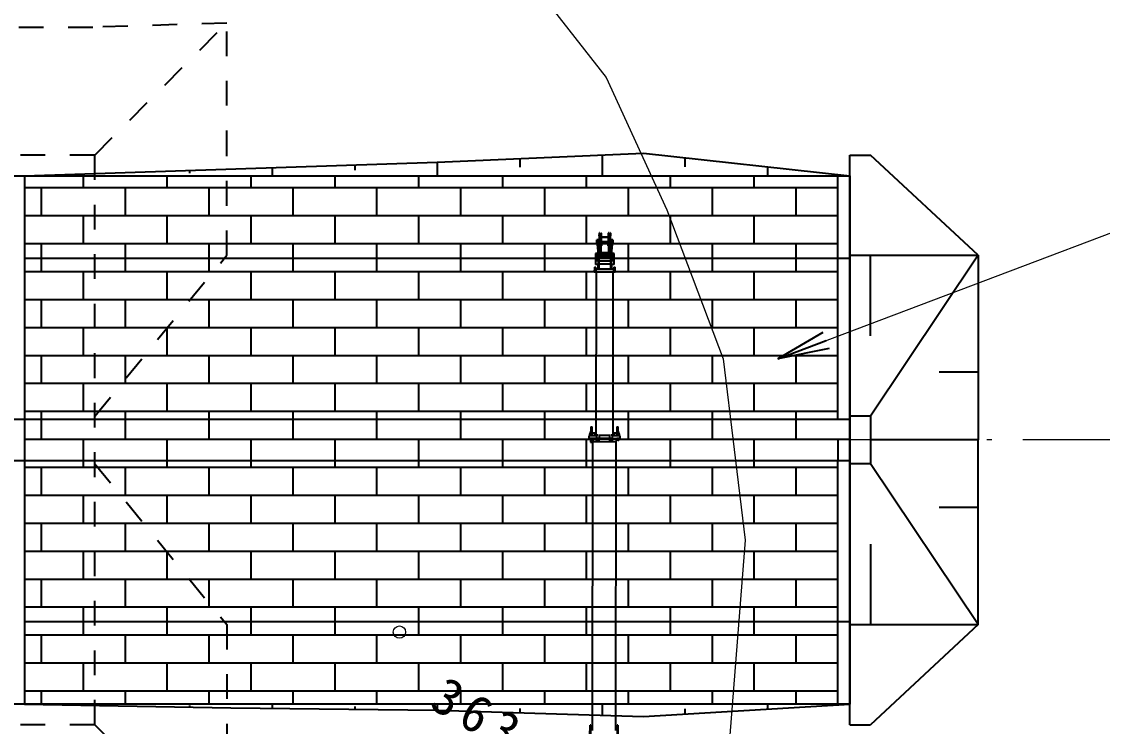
# Model space of a CAD drawing. Header units: millimetres. Extents: x -2078669 to -1085629, y -5987148 to 310365.
# Drawn here: x -1686585 to -1660398, y -3439894 to -3422817 of the extents above; entities that cross this region are included whole.
import ezdxf

# ---------------------------------------------------------------- set-up
doc = ezdxf.new("R2010")
doc.units = ezdxf.units.MM
doc.header["$LTSCALE"] = 500
doc.header["$PDSIZE"] = 300
doc.linetypes.add('SXF_一点短鎖線', pattern=[9.25, 6, -1.5, 0.25, -1.5])
doc.linetypes.add('SXF_跳び破線', pattern=[12, 6, -6])
for name, color, linetype, lineweight in [('D-BGD', 7, 'Continuous', 13), ('D-BMK', 2, 'SXF_一点短鎖線', 13), ('D-BYP-STR2', 6, 'Continuous', 25), ('D-BYP-STR8', 5, 'Continuous', 25), ('D-BYP-STRA', 1, 'Continuous', 25), ('D-BYP-STRB', 5, 'Continuous', 25), ('D-BYP-STRC', 1, 'Continuous', 13), ('D-STR-STR8', 1, 'Continuous', 25), ('●予備設計_LP横断', 7, 'Continuous', 13)]:
    doc.layers.add(name, color=color, linetype=linetype, lineweight=lineweight)
doc.styles.add('MS ゴシック', font='MS Gothic.ttf')
doc.dimstyles.new('DIM-500-F', dxfattribs={"dimscale": 500, "dimtxt": 3.5, "dimasz": 2.5, "dimexe": 0, "dimexo": 2, "dimgap": 0.8, "dimtad": 1, "dimdec": 0, "dimzin": 0, "dimdsep": 46, "dimtxsty": 'MS ゴシック', "dimblk": 'OPEN', "dimcen": 0.1, "dimclrd": 256, "dimclre": 256, "dimclrt": 256, "dimaunit": 1, "dimadec": 4, "dimazin": 0, "dimtfac": 1, "dimtdec": 0, "dimtmove": 2, "dimatfit": 3, "dimldrblk": 'OPEN', "dimfxl": 1, "dimtolj": 1, "dimtzin": 0, "dimlwd": -1, "dimlwe": -1, "dimarcsym": 2})

# ---------------------------------------------------------------- blocks, each defined once
blk = doc.blocks.new('M7312')
at = {"layer": '●予備設計_LP横断', "linetype": 'Continuous', "lineweight": 20}
blk.add_circle((0, -0.001), 0.15, dxfattribs=at)
blk = doc.blocks.new('河川平面')
at = {"layer": 'D-BGD', "linetype": 'Continuous', "elevation": 363000, "flags": 128}
blk.add_lwpolyline([(1617118, -2692517), (1617295, -2704845), (1617707, -2719180), (1618258, -2729775), (1619284, -2738394), (1620512, -2741723), (1621690, -2743916), (1623569, -2746498), (1626274, -2750869), (1627187, -2753428), (1627773, -2755690), (1628854, -2759670), (1629723, -2761569), (1633551, -2768293), (1638543, -2774672), (1640014, -2777876), (1641376, -2781486), (1641915, -2785883), (1640984, -2797690), (1640322, -2802625), (1638441, -2810863)], dxfattribs=at)
at = {"layer": 'D-BGD', "linetype": 'Continuous', "lineweight": 20, "xscale": 1000, "yscale": 1000, "zscale": 1000, "rotation": 330.1091246385173}
blk.add_blockref('M7312', (1633536, -2788108, 363288), dxfattribs=at)
at = {"layer": 'D-BGD', "linetype": 'Continuous', "insert": (1634216, -2789936, 363288), "char_height": 900, "attachment_point": 7, "rotation": 330.1091, "line_spacing_factor": 0.722892, "style": 'MS ゴシック'}
blk.add_mtext('\\T1.284;363.3', dxfattribs=at)
blk = doc.blocks.new('_Open')
at = {"color": 0, "linetype": 'ByBlock', "lineweight": -2}
for p, q in [((-1, 0.167), (0, 0)), ((-1, -0.167), (0, 0)), ((0, 0), (-1, 0))]:
    blk.add_line(p, q, dxfattribs=at)
blk = doc.blocks.new('A$Cd970f3e8')
at = {"layer": 'D-BYP-STRB'}
for p, q in [((4712, 3703), (4706, 3701)), ((4706, 3668), (4706, 3701)), ((4706, 3668), (4713, 3666)), ((4898, 3706), (4712, 3703)), ((4713, 3666), (4712, 3703)), ((4713, 3666), (4899, 3669)), ((4883, 3731), (4858, 3716)), ((4858, 3716), (4858, 3705)), ((4858, 3668), (4858, 3606)), ((4926, 3731), (4883, 3731)), ((4899, 3669), (4898, 3706)), ((4926, 3703), (4898, 3703)), ((4899, 3672), (4922, 3672)), ((4926, 3740), (4926, 3552)), ((4926, 3739), (4983, 3739)), ((4982, 3552), (4983, 3739)), ((4988, 3712), (4984, 3712)), ((4988, 3709), (4989, 3668)), ((5009, 3716), (4991, 3716)), ((5027, 3717), (5016, 3716)), ((5031, 3710), (5031, 3669)), ((5063, 3070), (5064, 3667)), ((11932, 3694), (12199, 3694)), ((11932, 3694), (11932, 3674)), ((11932, 3674), (19334, 3660)), ((0, 3506), (432, 3505)), ((0, 3506), (0, 3500)), ((0, 3500), (432, 3499)), ((0, 3470), (266, 3470)), ((0, 3470), (0, 3465)), ((0, 3465), (266, 3465)), ((9, 3511), (9, 3506)), ((9, 3511), (77, 3511)), ((9, 3457), (9, 3465)), ((9, 3457), (77, 3457)), ((26, 3511), (26, 3498)), ((26, 3471), (26, 3457)), ((43, 3520), (43, 3455)), ((60, 3511), (60, 3498)), ((60, 3471), (60, 3457)), ((77, 3511), (77, 3506)), ((77, 3457), (77, 3465)), ((89, 3500), (89, 3470)), ((94, 3465), (94, 3454)), ((94, 3454), (214, 3454)), ((112, 3454), (111, 3300)), ((120, 3454), (120, 3300)), ((172, 3567), (172, 3506)), ((172, 3567), (274, 3567)), ((214, 3523), (214, 3506)), ((214, 3523), (317, 3522)), ((214, 3465), (214, 3452)), ((214, 3452), (317, 3451)), ((219, 3544), (219, 3523)), ((223, 3584), (222, 3168)), ((227, 3553), (275, 3553)), ((266, 3551), (265, 3212)), ((266, 3500), (266, 3465)), ((274, 3567), (274, 3553)), ((275, 3553), (448, 3536)), ((317, 3522), (317, 3506)), ((317, 3500), (317, 3451)), ((317, 3474), (474, 3473)), ((317, 3463), (473, 3463)), ((432, 3514), (432, 3473)), ((432, 3514), (497, 3514)), ((451, 3538), (457, 3540)), ((451, 3537), (451, 3538)), ((451, 3521), (451, 3523)), ((456, 3520), (451, 3521)), ((540, 3524), (456, 3524)), ((540, 3519), (456, 3520)), ((457, 3540), (540, 3540)), ((540, 3536), (457, 3536)), ((488, 3506), (532, 3506)), ((491, 3446), (490, 3307)), ((540, 3553), (497, 3553)), ((497, 3553), (497, 3540)), ((497, 3519), (497, 3506)), ((501, 3446), (501, 3307)), ((769, 3605), (505, 3606)), ((505, 3606), (505, 3553)), ((523, 3513), (523, 3518)), ((523, 3513), (540, 3513)), ((531, 3234), (532, 3513)), ((540, 3559), (540, 3494)), ((540, 3559), (564, 3559)), ((540, 3494), (564, 3494)), ((564, 3559), (564, 3494)), ((680, 3552), (564, 3553)), ((564, 3540), (648, 3540)), ((886, 3535), (564, 3536)), ((886, 3523), (564, 3524)), ((648, 3519), (564, 3519)), ((564, 3513), (581, 3513)), ((573, 3513), (573, 3234)), ((581, 3518), (581, 3513)), ((648, 3540), (654, 3538)), ((654, 3521), (648, 3519)), ((654, 3538), (654, 3536)), ((654, 3523), (654, 3521)), ((680, 3606), (680, 3535)), ((687, 3523), (687, 3229)), ((761, 3523), (761, 3229)), ((769, 3605), (769, 3535)), ((769, 3542), (886, 3542)), ((841, 3627), (834, 3625)), ((835, 3592), (834, 3625)), ((835, 3592), (841, 3591)), ((959, 3629), (841, 3627)), ((841, 3591), (841, 3627)), ((841, 3591), (886, 3591)), ((886, 3535), (885, 3217)), ((959, 3591), (886, 3591)), ((886, 3591), (886, 3535)), ((959, 3629), (959, 3535)), ((4926, 3576), (959, 3577)), ((959, 3535), (959, 3217)), ((4858, 3606), (4926, 3606)), ((4894, 3532), (4894, 3552)), ((4894, 3552), (5053, 3551)), ((4916, 3512), (4915, 3226)), ((4916, 3493), (5053, 3493)), ((5016, 3664), (4975, 3664)), ((4975, 3633), (5016, 3633)), ((4975, 3626), (5015, 3626)), ((4982, 3244), (4982, 3493)), ((4989, 3665), (4985, 3665)), ((4988, 3552), (4988, 3493)), ((5010, 3662), (4992, 3662)), ((5017, 3663), (5016, 3664)), ((5016, 3633), (5018, 3635)), ((5018, 3635), (5017, 3663)), ((5028, 3662), (5017, 3662)), ((5053, 3560), (5053, 3485)), ((5053, 3560), (5064, 3560)), ((5053, 3485), (5064, 3485)), ((5064, 3647), (12066, 3634)), ((265, 3289), (0, 3290)), ((0, 3290), (0, 3285)), ((265, 3284), (0, 3285)), ((431, 3254), (0, 3255)), ((0, 3255), (0, 3249)), ((431, 3248), (0, 3249)), ((77, 3297), (9, 3297)), ((9, 3290), (9, 3297)), ((9, 3249), (9, 3244)), ((77, 3243), (9, 3244)), ((26, 3297), (26, 3284)), ((26, 3257), (26, 3244)), ((43, 3300), (43, 3235)), ((60, 3297), (60, 3284)), ((60, 3257), (60, 3243)), ((77, 3290), (77, 3297)), ((77, 3249), (77, 3243)), ((89, 3284), (89, 3255)), ((214, 3300), (94, 3300)), ((94, 3300), (94, 3290)), ((171, 3248), (171, 3187)), ((274, 3187), (171, 3187)), ((317, 3302), (214, 3303)), ((214, 3303), (214, 3289)), ((214, 3248), (214, 3232)), ((317, 3231), (214, 3232)), ((218, 3232), (218, 3210)), ((274, 3201), (227, 3201)), ((265, 3289), (265, 3254)), ((274, 3201), (274, 3187)), ((448, 3218), (275, 3201)), ((317, 3302), (317, 3254)), ((473, 3290), (317, 3291)), ((473, 3280), (317, 3280)), ((317, 3248), (317, 3231)), ((431, 3280), (431, 3239)), ((496, 3239), (431, 3239)), ((450, 3232), (456, 3234)), ((450, 3230), (450, 3232)), ((450, 3215), (450, 3217)), ((456, 3213), (450, 3215)), ((456, 3234), (540, 3234)), ((456, 3230), (540, 3229)), ((456, 3218), (540, 3217)), ((540, 3213), (456, 3213)), ((531, 3247), (488, 3247)), ((490, 3247), (490, 3239)), ((496, 3247), (496, 3239)), ((496, 3234), (496, 3247)), ((496, 3200), (496, 3213)), ((496, 3200), (540, 3200)), ((505, 3200), (505, 3147)), ((505, 3147), (768, 3147)), ((540, 3259), (540, 3194)), ((564, 3259), (540, 3259)), ((564, 3194), (540, 3194)), ((564, 3259), (564, 3194)), ((564, 3234), (648, 3233)), ((564, 3229), (885, 3229)), ((564, 3217), (885, 3217)), ((648, 3213), (564, 3213)), ((564, 3200), (679, 3200)), ((648, 3233), (654, 3232)), ((654, 3215), (648, 3213)), ((654, 3232), (654, 3230)), ((654, 3216), (654, 3215)), ((679, 3217), (679, 3147)), ((768, 3217), (768, 3147)), ((768, 3210), (885, 3209)), ((833, 3126), (834, 3160)), ((840, 3161), (834, 3160)), ((885, 3161), (840, 3161)), ((840, 3125), (840, 3161)), ((885, 3217), (885, 3161)), ((885, 3161), (959, 3160)), ((959, 3217), (958, 3122)), ((4925, 3167), (959, 3174)), ((4894, 3186), (4894, 3205)), ((5053, 3185), (4894, 3186)), ((5053, 3243), (4915, 3244)), ((4925, 3186), (4925, 2998)), ((4981, 2998), (4982, 3185)), ((4987, 3244), (4987, 3185)), ((4995, 3075), (4995, 3185)), ((5063, 3173), (4995, 3173)), ((5053, 3252), (5053, 3177)), ((5063, 3252), (5053, 3252)), ((5063, 3177), (5053, 3177)), ((833, 3126), (840, 3125)), ((840, 3125), (958, 3122)), ((4712, 3072), (4705, 3070)), ((4705, 3037), (4705, 3070)), ((4705, 3037), (4711, 3035)), ((4711, 3035), (4712, 3072)), ((4711, 3035), (4897, 3032)), ((4898, 3068), (4712, 3072)), ((4857, 3132), (4857, 3069)), ((4925, 3132), (4857, 3132)), ((4857, 3021), (4882, 3006)), ((4882, 3006), (4925, 3006)), ((4897, 3032), (4898, 3068)), ((4897, 3035), (4925, 3034)), ((4921, 3065), (4898, 3065)), ((4981, 2998), (4925, 2998)), ((4983, 3025), (4987, 3025)), ((4984, 3072), (4988, 3072)), ((4988, 3069), (4987, 3028)), ((4990, 3021), (5008, 3021)), ((4991, 3075), (5009, 3075)), ((4995, 3093), (5063, 3093)), ((5015, 3021), (5026, 3020)), ((5016, 3075), (5027, 3075)), ((5030, 3068), (5029, 3027)), ((5070, 3070), (5030, 3070)), ((5071, 3062), (5030, 3063)), ((5030, 3032), (5071, 3031)), ((12065, 3077), (5063, 3090)), ((5073, 3060), (5071, 3062)), ((5071, 3031), (5072, 3033)), ((5072, 3033), (5073, 3060)), ((11931, 3038), (11931, 3018)), ((19332, 3025), (11931, 3038)), ((12198, 3017), (11931, 3018))]:
    blk.add_line(p, q, dxfattribs=at)
for centre, radius, start, end in [((4995, 3689), 25.7, 114.4626, 119.0305), ((4995, 3689), 25.7, 240.7632, 247.3501), ((4997, 3709), 8.86, 130.8804, 230.9325), ((4997, 3669), 8.86, 130.8804, 230.9325), ((5004, 3709), 8.86, 310.8802, 50.9323), ((5005, 3669), 8.86, 310.8802, 50.9323), ((5022, 3710), 8.86, 130.8804, 230.9325), ((5022, 3669), 8.86, 130.8804, 230.9325), ((5022, 3710), 8.86, 310.8802, 50.9323), ((5022, 3669), 8.86, 310.8802, 50.9323), ((227, 3544), 8.55, 89.8968, 179.8968), ((274, 3544), 8.55, 84.3604, 89.8927), ((447, 3527), 8.55, 54.9077, 84.3644), ((456, 3530), 5.99, 89.8967, 269.897), ((456, 3530), 6.84, 60.8835, 88.1064), ((456, 3530), 6.84, 271.6873, 298.9101), ((473, 3446), 17.1, 359.8968, 89.8968), ((473, 3446), 27.4, 359.8968, 89.8968), ((649, 3529), 6.84, 91.6873, 118.9101), ((649, 3529), 6.84, 240.8837, 268.1065), ((227, 3210), 8.55, 179.8969, 269.8969), ((274, 3210), 8.55, 269.9011, 275.4333), ((447, 3226), 8.55, 275.4294, 304.8859), ((456, 3224), 5.99, 89.8967, 269.897), ((473, 3307), 17.1, 269.8969, 359.8968), ((473, 3307), 27.4, 269.8969, 359.8968), ((4994, 3048), 25.7, 112.4437, 119.0305), ((4994, 3048), 25.7, 240.7632, 245.3311), ((4996, 3068), 8.86, 128.8612, 228.9133), ((4996, 3028), 8.86, 128.8612, 228.9133), ((5003, 3028), 8.86, 308.8614, 48.9135), ((5003, 3068), 8.86, 308.8614, 48.9135), ((5020, 3027), 8.86, 128.8612, 228.9133), ((5021, 3068), 8.86, 128.8612, 228.9133), ((5021, 3027), 8.86, 308.8614, 48.9135), ((5021, 3068), 8.86, 308.8614, 48.9135)]:
    blk.add_arc(centre, radius, start, end, dxfattribs=at)
blk.add_point((223, 3377), dxfattribs=at)

msp = doc.modelspace()

# ---------------------------------------------------------------- hatches: boundary and pattern name
at = {"layer": 'D-BYP-STRA', "ltscale": 0.01}
h = msp.add_hatch(dxfattribs=at)
h.set_pattern_fill('AR-BRSTD', color=256, scale=10, angle=180)
h.set_pattern_definition([(180, (-2338384, 422249.2), (-8e-14, -677.418), []), (270, (-2338384, 422249.2), (1016, -677.418), [677.418, -677.418])])
h.paths.add_polyline_path([(-1666814.5, -3433452.7), (-1666514.5, -3433452.7), (-1666514.5, -3432452.7), (-1666813.1, -3432452.7), (-1666813.1, -3426552.8), (-1686514.1, -3426552.8), (-1686514.9, -3439352.8), (-1666813.1, -3439352.8)])

# ---------------------------------------------------------------- linework, layer by layer
at = {"layer": 'D-BMK', "linetype": 'SXF_一点短鎖線'}
msp.add_line((-1622324.6, -3432952.7), (-1736237.2, -3432952.7), dxfattribs=at)
at = {"layer": 'D-BYP-STR2', "ltscale": 0.01}
for p, q in [((-1692314.5, -3432452.7), (-1686514.5, -3432452.7)), ((-1692314.5, -3433452.7), (-1686514.5, -3433452.7))]:
    msp.add_line(p, q, dxfattribs=at)
msp.add_lwpolyline([(-1689514.5, -3432052.7), (-1689514.5, -3426552.7), (-1686914.5, -3426552.7), (-1686514.5, -3426552.7), (-1686514.5, -3439352.7), (-1686914.5, -3439352.7), (-1689514.5, -3439352.7), (-1689514.5, -3433852.7)], dxfattribs=at)
at = {"layer": 'D-BYP-STR8'}
msp.add_circle((-1672487.8, -3444303.4), 26000, dxfattribs=at)
at = {"layer": 'D-BYP-STRA', "linetype": 'SXF_跳び破線', "ltscale": 0.2}
for p, q in [((-1686655.9, -3422952.7), (-1684814.5, -3422952.7)), ((-1684814.5, -3426052.7), (-1681614.9, -3422852.7)), ((-1681614.9, -3422852.7), (-1684814.5, -3422952.7)), ((-1681614.9, -3426052.7), (-1681614.9, -3422852.7)), ((-1684814.5, -3426052.7), (-1687155.9, -3426052.7)), ((-1684814.5, -3439852.7), (-1684814.5, -3426052.7)), ((-1681614.9, -3428477.1, 0), (-1681614.9, -3426052.7, 0)), ((-1684814.5, -3432377.1), (-1681614.9, -3428477.1, 0)), ((-1684814.5, -3433528.4), (-1681614.9, -3437428.4, 0)), ((-1681614.9, -3437428.4, 0), (-1681614.9, -3439852.7, 0)), ((-1684814.5, -3439852.7), (-1687155.9, -3439852.7)), ((-1684814.5, -3439852.7), (-1681614.9, -3443052.7)), ((-1681614.9, -3439852.7), (-1681614.9, -3443052.7))]:
    msp.add_line(p, q, dxfattribs=at)
at = {"layer": 'D-BYP-STRA'}
for p, q in [((-1666514.5, -3426052.7, 0), (-1666014.5, -3426052.7, 0)), ((-1666514.5, -3439852.7), (-1666514.5, -3426052.7)), ((-1663406.3, -3428477.1, 0), (-1666014.5, -3426052.7)), ((-1666514.5, -3428477.1, 0), (-1663406.3, -3428477.1, 0)), ((-1666014.5, -3430427.1, 0), (-1666014.5, -3428477.1, 0)), ((-1663406.3, -3428477.1, 0), (-1666014.5, -3432377.1)), ((-1663406.3, -3428477.1, 0), (-1663406, -3432952.7)), ((-1663406.2, -3431314.9, 0), (-1664355.3, -3431315, 0)), ((-1666014.5, -3432377.1, 0), (-1666514.5, -3432377.1, 0)), ((-1666014.5, -3432377.1, 0), (-1666014.5, -3433528.4, 0)), ((-1663406, -3432952.7), (-1666014.5, -3432952.7, 0)), ((-1663406.3, -3437428.4, 0), (-1663406, -3432952.7)), ((-1666014.5, -3433528.4, 0), (-1666514.5, -3433528.4, 0)), ((-1663406.3, -3437428.4, 0), (-1666014.5, -3433528.4)), ((-1663406.2, -3434590.6, 0), (-1664355.3, -3434590.4, 0)), ((-1666014.5, -3435478.4, 0), (-1666014.5, -3437428.4, 0)), ((-1666514.5, -3437428.4, 0), (-1663406.3, -3437428.4, 0)), ((-1663406.3, -3437428.4, 0), (-1666014.5, -3439852.7)), ((-1666514.5, -3439352.7), (-1686514.5, -3439352.7)), ((-1682514.5, -3439389.3), (-1682514.5, -3439425.8)), ((-1680514.5, -3439352.7), (-1680514.5, -3439455.8)), ((-1678514.5, -3439416), (-1678514.5, -3439479.3)), ((-1676514.5, -3439352.7), (-1676514.5, -3439502.7)), ((-1674514.5, -3439457.7), (-1674514.5, -3439562.7)), ((-1672514.5, -3439352.7), (-1672514.5, -3439622.7)), ((-1670514.5, -3439472.7), (-1670514.5, -3439592.7)), ((-1668514.5, -3439352.7), (-1668514.5, -3439472.7)), ((-1666514.5, -3439852.7, 0), (-1666014.5, -3439852.7, 0))]:
    msp.add_line(p, q, dxfattribs=at)
at = {"layer": 'D-BYP-STRA', "ltscale": 0.01}
for p, q in [((-1686514.5, -3426552.7), (-1666514.5, -3426552.7, 0)), ((-1686514.5, -3426552.7), (-1686514.5, -3439352.7)), ((-1666814.5, -3426552.7), (-1666814.5, -3432452.7)), ((-1666514.5, -3426552.7), (-1666514.5, -3439352.7)), ((-1686514.5, -3428552.7), (-1666514.5, -3428552.7, 0)), ((-1686514.5, -3432452.7), (-1666514.5, -3432452.7, 0)), ((-1686514.5, -3433452.7), (-1666514.5, -3433452.7, 0)), ((-1666814.5, -3433452.7), (-1666814.5, -3439352.7)), ((-1686514.5, -3437352.7), (-1666514.5, -3437352.7, 0))]:
    msp.add_line(p, q, dxfattribs=at)
at = {"layer": 'D-BYP-STRA'}
msp.add_polyline3d([(-1686514.5, -3439352.7, 0), (-1681514.5, -3439444.1, 362400), (-1676514.5, -3439502.7, 0), (-1671514.5, -3439652.7, 0), (-1666514.5, -3439352.7, 362400)], dxfattribs=at)
at = {"layer": 'D-STR-STR8'}
for p, q in [((-1674514.5, -3426132.3), (-1674514.5, -3426342.5)), ((-1672514.5, -3426045.9), (-1672514.5, -3426552.7)), ((-1670514.5, -3426112.7), (-1670514.5, -3426332.7)), ((-1680514.5, -3426352.3), (-1680514.5, -3426552.7)), ((-1678514.5, -3426285.5), (-1678514.5, -3426419.1)), ((-1676514.5, -3426218.7), (-1676514.5, -3426552.7)), ((-1668514.5, -3426332.7), (-1668514.5, -3426552.7)), ((-1682514.5, -3426419.1), (-1682514.5, -3426485.9))]:
    msp.add_line(p, q, dxfattribs=at)
msp.add_polyline3d([(-1686514.5, -3426552.7, 0), (-1676514.5, -3426218.7, 0), (-1671514.5, -3426002.7, 0), (-1666514.5, -3426552.7, 0)], dxfattribs=at)

# ---------------------------------------------------------------- block references
at = {"layer": 'D-BGD'}
msp.add_blockref('河川平面', (-3310965.8, -649499.8), dxfattribs=at)
at = {"layer": 'D-BYP-STR8', "rotation": 270}
msp.add_blockref('A$Cd970f3e8', (-1675830.6, -3427931.7), dxfattribs=at)

# ---------------------------------------------------------------- leaders
at = {"layer": 'D-BYP-STRC'}
for points in [[(-1695014.5, -3429167.5), (-1683296.5, -3418145.5)], [(-1668262.8, -3430985.4, 363000), (-1635474, -3418585.5, 363000)]]:
    msp.add_leader(points, dimstyle='DIM-500-F', override={"dimgap": 0.8, "dimtad": 0}, dxfattribs=at)

doc.saveas('drawing.dxf')
